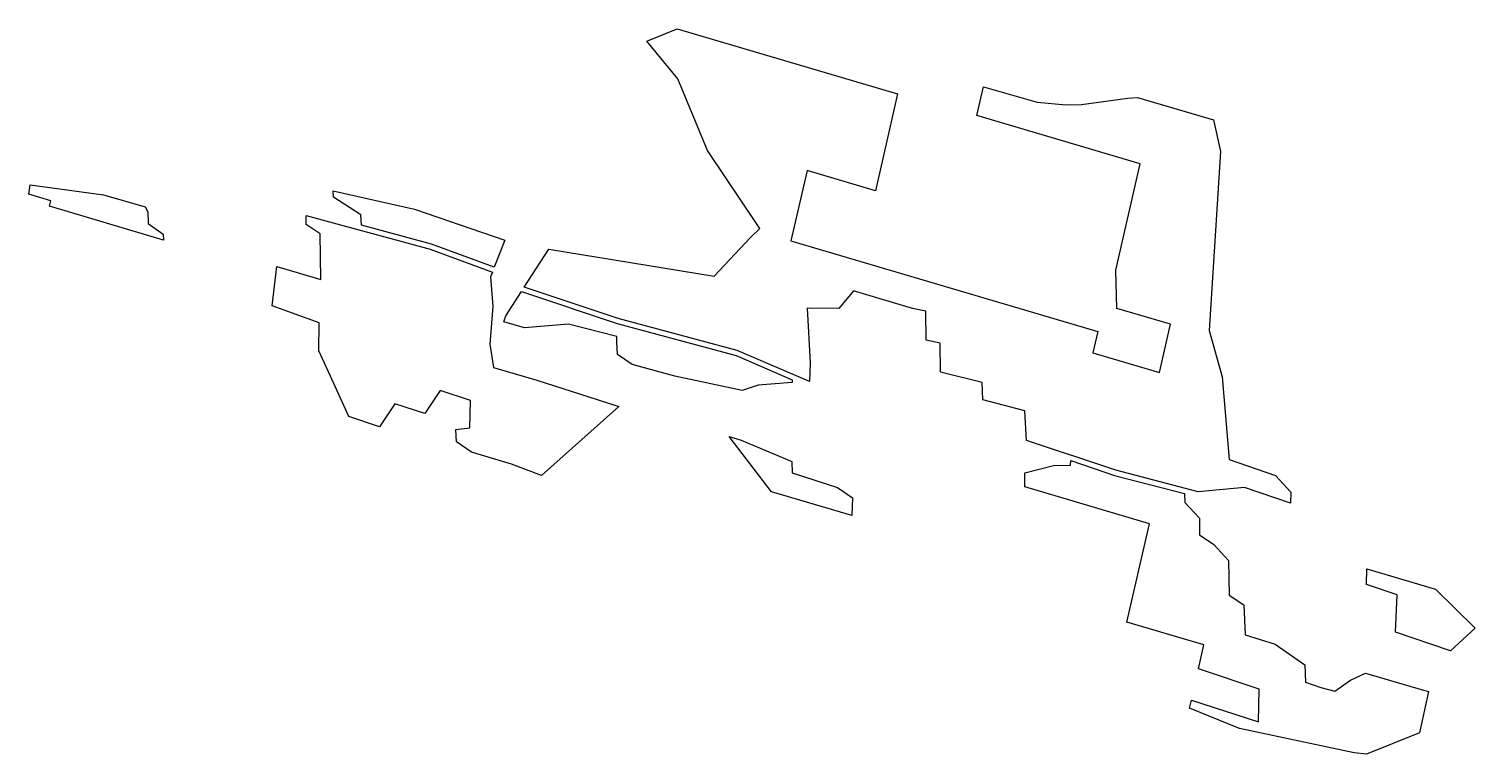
# Model space of a CAD drawing. Header units: metres. Extents: x 256831 to 257563, y 386013 to 386380.
import ezdxf

# ---------------------------------------------------------------- set-up
doc = ezdxf.new("R2010")
doc.units = ezdxf.units.M

msp = doc.modelspace()

# ---------------------------------------------------------------- linework, layer by layer
for points in [[(257371.763659, 386227.341388, -31.368166), (257369.263977, 386216.430029, -16.625181), (257402.946801, 386206.477654, -17.168597), (257408.557159, 386230.96743, -50.258187), (257381.37686, 386238.998483, -49.819679), (257380.87416, 386258.275293, -73.952145), (257393.2208, 386312.169608, -146.771954), (257310.601328, 386336.581456, -145.439027), (257313.912834, 386351.036511, -164.97011), (257341.005445, 386343.271662, -165.710464), (257355.690299, 386341.896268, -169.687536), (257363.508622, 386342.076523, -172.956596), (257386.957972, 386345.398935, -186.272133), (257391.848164, 386345.644538, -188.48453), (257430.266988, 386334.291782, -189.103067), (257433.823624, 386318.422014, -170.458488), (257427.972648, 386227.85799, -53.887195), (257434.567918, 386204.414352, -26.86624), (257438.188633, 386162.44968, 24.686125), (257461.634824, 386154.385126, 25.742581), (257469.338449, 386146.08585, 33.219616), (257469.186803, 386140.521759, 40.300697), (257445.912293, 386148.381502, 39.435929), (257422.43168, 386146.225577, 51.291479), (257380.809148, 386157.070775, 53.796916), (257335.673118, 386172.224732, 52.231402), (257334.779009, 386187.174954, 33.711516), (257313.490796, 386192.665112, 35.06452), (257313.236629, 386201.485988, 24.031134), (257292.225466, 386206.645636, 25.693473), (257291.888348, 386221.31047, 7.317069), (257284.967327, 386222.931695, 7.963519), (257284.643164, 386237.581075, -10.39842), (257277.895055, 386238.996021, -9.558907), (257248.215545, 386247.861393, -9.201068), (257240.662689, 386238.84621, 5.114716), (257224.649044, 386239.033575, 11.108065), (257226.260867, 386211.358626, 45.407804), (257225.804146, 386202.014099, 57.378614), (257189.291422, 386217.747385, 51.727231), (257129.136019, 386233.901182, 54.74289), (257081.569409, 386249.657167, 53.363168), (257093.943701, 386268.865856, 24.307119), (257177.652478, 386255.354738, 8.793302), (257195.954446, 386274.918263, -23.016614), (257200.815777, 386279.471121, -30.653696), (257174.242378, 386318.935086, -70.120765), (257159.338489, 386355.166896, -110.048542), (257143.656595, 386374.111144, -127.856122), (257159.009969, 386380.365502, -141.722292), (257270.439124, 386347.441161, -143.520013), (257259.23498, 386298.533955, -77.438584), (257224.660076, 386308.749916, -76.880776), (257216.518728, 386273.21212, -28.86355), (257371.763659, 386227.341388, -31.368166)], [(256842.120307, 386293.39179, 91.321692), (256831.041309, 386296.732928, 91.415131), (256831.73805, 386301.498955, 85.129179), (256868.689323, 386296.344109, 77.259578), (256889.913005, 386290.354222, 76.562355), (256891.177164, 386287.849517, 79.231587), (256891.345243, 386281.904574, 86.668933), (256899.023034, 386276.508047, 90.492644), (256899.139959, 386273.496059, 94.248394), (256841.500614, 386290.686767, 94.976609), (256842.120307, 386293.39179, 91.321692)], [(256999.252642, 386281.068529, 45.744692), (256998.98225, 386286.307235, 39.238446), (256985.122784, 386295.315471, 33.261493), (256984.966572, 386298.373757, 29.462596), (257026.112182, 386289.100356, 25.159033), (257071.751279, 386273.424206, 27.187863), (257066.448989, 386259.805808, 46.437532), (257034.640561, 386271.513442, 44.036548), (256999.252642, 386281.068529, 45.744692)], [(257065.764811, 386239.907387, 71.816227), (257064.176442, 386220.928964, 96.38561), (257065.968019, 386209.062698, 110.664289), (257087.950156, 386202.744712, 110.086076), (257118.393975, 386192.967545, 110.581616), (257129.367938, 386189.324547, 110.909994), (257090.367234, 386154.4422, 170.105276), (257075.208604, 386160.229853, 168.69823), (257054.852082, 386166.244662, 169.026649), (257047.39018, 386171.403976, 165.418321), (257046.928334, 386177.699374, 157.652974), (257054.137274, 386178.507904, 153.828075), (257054.455384, 386192.391076, 136.183256), (257039.051614, 386197.496612, 135.732432), (257031.330425, 386185.809745, 153.485467), (257016.134393, 386190.667458, 153.26659), (257008.39022, 386179.008009, 170.993962), (256992.831265, 386184.298676, 170.36987), (256985.195911, 386201.034742, 152.218741), (256977.717468, 386217.583615, 134.242811), (256977.844873, 386231.69429, 116.385063), (256954.021107, 386240.209278, 114.907031), (256956.398306, 386260.253527, 88.685658), (256978.632883, 386253.634388, 88.389304), (256978.423877, 386276.664054, 59.406341), (256971.351704, 386281.338098, 56.258825), (256971.256608, 386285.903651, 50.533928), (257034.052854, 386268.948046, 47.502808), (257065.496295, 386257.331535, 49.930782), (257064.564304, 386254.911032, 53.348118), (257065.764811, 386239.907387, 71.816227)], [(257217.088036, 386201.40352, 61.540027), (257199.840479, 386200.19097, 69.780149), (257191.759492, 386197.450992, 76.381857), (257157.811126, 386204.773644, 80.347383), (257136.24161, 386210.599387, 81.386302), (257128.837433, 386215.669501, 77.868092), (257128.433321, 386221.896594, 70.166486), (257128.404003, 386224.803499, 66.509272), (257111.280379, 386229.088835, 67.762649), (257104.053282, 386231.075198, 68.067355), (257081.735133, 386229.176533, 79.145998), (257071.302113, 386232.117108, 79.493658), (257072.269939, 386235.221543, 75.199234), (257080.17622, 386247.494511, 56.634513), (257128.548313, 386231.335786, 58.209149), (257188.703716, 386215.181988, 55.19349), (257217.168367, 386202.916607, 59.599205), (257217.088036, 386201.40352, 61.540027)], [(257206.658053, 386146.237569, 135.219046), (257185.325524, 386174.124625, 108.323593), (257191.343546, 386172.294372, 108.292239), (257217.020652, 386161.568412, 111.839591), (257217.125527, 386155.797566, 119.081808), (257240.099848, 386148.295938, 119.611404), (257247.54807, 386143.173851, 123.178072), (257247.212777, 386134.254731, 134.564764), (257206.658053, 386146.237569, 135.219046)], [(257534.413992, 386024.305944, 161.593845), (257507.571531, 386013.498996, 185.675164), (257501.461486, 386014.133485, 187.251415), (257443.309988, 386026.493048, 194.275953), (257418.081555, 386036.73383, 191.166366), (257419.024047, 386040.847904, 185.607597), (257452.95866, 386029.736192, 186.429352), (257453.298531, 386046.366635, 165.30891), (257422.647307, 386056.663793, 164.23781), (257425.417523, 386068.756065, 147.899223), (257386.402769, 386080.283884, 148.528661), (257397.806854, 386130.063856, 81.267986), (257334.801386, 386148.68029, 82.284473), (257334.752654, 386155.808564, 73.30729), (257349.916173, 386159.60657, 62.614985), (257357.956747, 386159.42299, 59.718635), (257358.076675, 386161.940256, 56.495098), (257380.221441, 386154.505378, 57.263175), (257415.610727, 386145.28432, 55.132944), (257415.736203, 386140.80338, 60.739239), (257423.11695, 386132.889288, 67.855768), (257423.123653, 386124.363057, 78.613572), (257430.392393, 386119.455086, 81.979842), (257437.896119, 386111.393712, 89.234403), (257438.139479, 386093.968227, 111.131323), (257445.505955, 386089.042358, 114.482158), (257446.263213, 386073.876309, 133.327664), (257461.391295, 386069.099658, 133.470672), (257476.420492, 386058.696543, 140.752952), (257476.734112, 386049.804172, 151.853439), (257484.503899, 386047.170398, 152.154666), (257491.665218, 386045.262507, 151.776517), (257499.578273, 386050.976053, 141.487387), (257507.072289, 386054.415697, 134.231026), (257536.516532, 386045.83099, 133.610503), (257538.9345, 386045.108693, 133.581404), (257534.413992, 386024.305944, 161.593845)], [(257523.214337, 386093.990645, 78.006244), (257507.614842, 386099.329676, 77.336886), (257507.739327, 386107.225942, 67.323084), (257542.498732, 386096.955466, 66.7623), (257562.544428, 386077.243588, 83.841), (257550.049722, 386065.743365, 103.21553), (257522.343746, 386075.121404, 102.158598), (257523.214337, 386093.990645, 78.006244)]]:
    msp.add_polyline3d(points)

doc.saveas('drawing.dxf')
